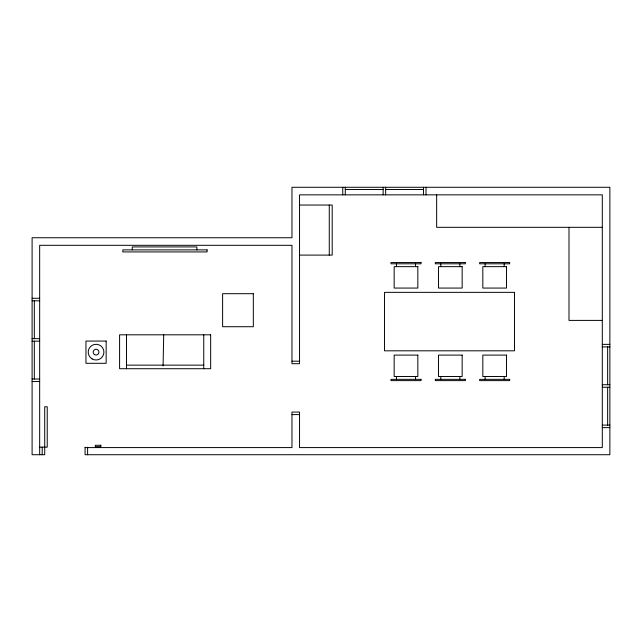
<?xml version="1.0" encoding="UTF-8"?>
<svg xmlns="http://www.w3.org/2000/svg" width="642" height="642" viewBox="0 0 642 642"><rect width="100%" height="100%" fill="white"/><g stroke="black" fill="none" stroke-linecap="round" stroke-linejoin="round"><path stroke-width="0.96" d="M163.092 365.876L163.702 334.482M345.284 189.502L383.13 189.502M385.649 189.502L423.495 189.502M299.541 205.039L332.203 205.039L332.203 255.099L299.541 255.099M602.3 227.316L436.656 227.316L436.656 194.855M32.1 298.281L39.668 298.281M32.1 300.801L39.668 300.801M602.3 320.398L568.997 320.398L568.997 227.316M32.1 338.647L39.668 338.647M32.1 341.167L39.668 341.167M602.3 344.369L609.868 344.369M602.3 346.897L609.9 346.897M291.974 361.181L299.541 361.181M126.498 365.137L203.755 365.137M32.1 379.013L39.668 379.013M32.1 381.541L39.668 381.541M602.3 384.735L609.9 384.735M602.3 387.262L609.868 387.262M291.974 414.604L299.541 414.604M602.3 425.108L609.868 425.108M602.3 427.628L609.868 427.628M39.668 447.153L47.235 447.153L47.235 406.779L44.715 406.779L44.715 454.721L32.1 454.721L32.1 237.741L291.974 237.741L291.974 187.279L609.868 187.279L609.868 454.721L85.081 454.721L85.081 447.153M85.081 447.586L291.974 447.586L291.974 412.076L299.541 412.076L299.541 447.586L602.3 447.586L602.3 194.847L299.541 194.847L299.541 363.709L291.974 363.709L291.974 245.308L39.668 245.308L39.668 454.721M607.645 346.897L607.645 384.743M607.645 387.262L607.645 425.108M504.187 263.806L504.187 266.647M504.187 376.517L504.187 379.35M485.119 263.806L485.119 266.647M485.119 376.517L485.119 379.35M459.857 263.806L459.857 266.647M459.857 376.517L459.857 379.35M440.789 263.806L440.789 266.647M440.789 376.517L440.789 379.35M426.015 187.279L426.015 194.847M423.495 187.279L423.495 194.847M415.534 263.806L415.534 266.647M415.534 376.517L415.534 379.35M396.459 263.806L396.459 266.647M396.459 376.517L396.459 379.35M385.649 187.279L385.649 194.847M383.13 187.279L383.13 194.847M345.284 187.279L345.284 194.847M342.756 187.279L342.756 194.847M329.274 205.039L329.274 255.099M203.755 334.811L203.755 368.717M196.877 249.874L196.877 246.921L132.244 246.921L132.244 249.874M126.498 334.811L126.498 368.717M87.609 447.153L87.609 454.721M42.195 447.153L42.195 454.721M34.323 300.801L34.323 338.647M34.323 341.167L34.323 379.013M207.093 249.874L122.831 249.874L122.831 251.921L207.093 251.921L207.093 249.874M421.008 262.546L390.986 262.546L390.986 263.806L421.008 263.806L421.008 262.546M465.338 262.546L435.316 262.546L435.316 263.806L465.338 263.806L465.338 262.546M509.668 262.546L479.646 262.546L479.646 263.806L509.668 263.806L509.668 262.546M417.83 266.647L394.164 266.647L394.164 288.065L417.83 288.065L417.83 266.647M462.16 266.647L438.494 266.647L438.494 288.065L462.16 288.065L462.16 266.647M506.49 266.647L482.824 266.647L482.824 288.065L506.49 288.065L506.49 266.647M514.483 292.351L384.502 292.351L384.502 350.813L514.483 350.813L514.483 292.351M253.325 293.699L222.613 293.699L222.613 326.714L253.325 326.714L253.325 293.699M210.664 334.811L119.589 334.811L119.589 368.717L210.664 368.717L210.664 334.811M106.155 341.062L85.956 341.062L85.956 363.308L106.155 363.308L106.155 341.062M417.83 355.098L394.164 355.098L394.164 376.517L417.83 376.517L417.83 355.098M462.16 355.098L438.494 355.098L438.494 376.517L462.16 376.517L462.16 355.098M506.49 355.098L482.824 355.098L482.824 376.517L506.49 376.517L506.49 355.098M421.008 379.35L390.986 379.35L390.986 380.618L421.008 380.618L421.008 379.35M465.338 379.35L435.316 379.35L435.316 380.618L465.338 380.618L465.338 379.35M509.668 379.35L479.646 379.35L479.646 380.618L509.668 380.618L509.668 379.35M100.85 445.267L95.321 445.267L95.321 446.647L100.85 446.647L100.85 445.267M94.623 354.633A2.881 2.881 0 0 0 98.948 352.137A2.881 2.881 0 0 0 94.623 349.649A2.881 2.881 0 0 0 94.623 354.633M92.135 358.934A7.848 7.848 0 0 0 103.916 352.137A7.848 7.848 0 0 0 92.143 345.34A7.848 7.848 0 0 0 92.135 358.934"/></g></svg>
